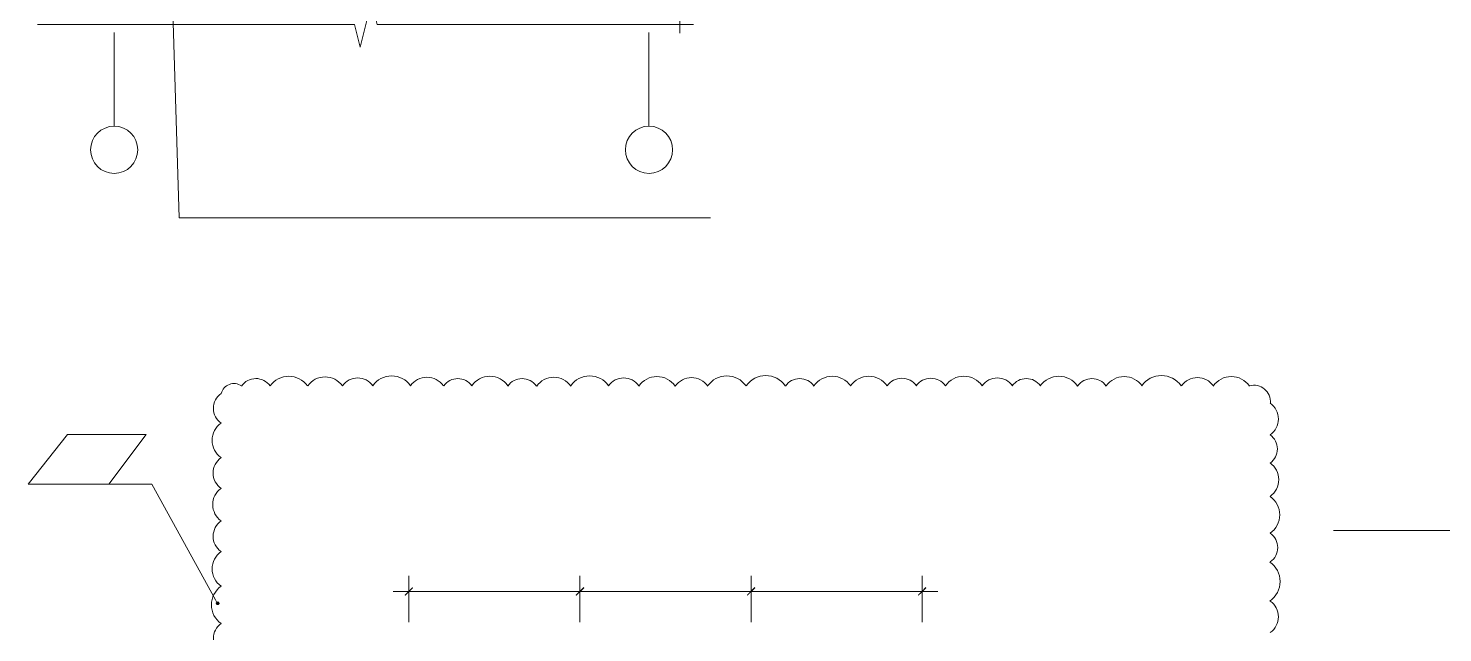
# Model space of a CAD drawing. Header units: millimetres. Extents: x -356862 to 418287, y 0 to 839748.
# Drawn here: x 388690 to 397891, y 756037 to 759967 of the extents above; entities that cross this region are included whole.
import ezdxf

# ---------------------------------------------------------------- set-up
doc = ezdxf.new("R2010")
doc.units = ezdxf.units.MM
doc.layers.add('PDF _Геометрия', color=7, linetype='Continuous', true_color=0xbababa)
doc.layers.add('PDF _Сплошная заливка', color=7, linetype='Continuous', true_color=0xf50000)

msp = doc.modelspace()

# ---------------------------------------------------------------- linework, layer by layer
at = {"layer": 'PDF _Геометрия', "color": 7, "lineweight": 5}
for points in [[(392928.4721, 764710.1872), (392928.4721, 764621.4243), (392928.4721, 762395.8573), (392781.2556, 762359.0532), (393075.6886, 762285.445), (392928.4721, 762248.6408), (392928.4721, 760023.0738), (392928.4721, 759934.3109)], [(393017.235, 759990.5996), (392928.4721, 759990.5996), (390958.369, 759990.5996), (390921.5649, 760137.8161), (390847.9567, 759843.3831), (390811.1526, 759990.5996), (388838.8845, 759990.5996), (388750.1216, 759990.5996)]]:
    msp.add_lwpolyline(points, dxfattribs=at)
at = {"layer": 'PDF _Геометрия', "color": 251, "lineweight": 20, "true_color": 0x545454}
for points in [[(389605.2763, 760880.3934), (389605.2763, 760854.414), (389670.2247, 758734.9295), (389765.4824, 758734.9295), (393127.6474, 758734.9295)], [(400304.4515, 759564.1047), (400302.2866, 759540.2903), (399997.0288, 756702.0429), (399901.7711, 756702.0429), (397180.4309, 756702.0429)]]:
    msp.add_lwpolyline(points, dxfattribs=at)
at = {"layer": 'PDF _Геометрия', "color": 7, "lineweight": 9}
for points in [[(389248.0598, 759330.2903), (389248.0598, 759938.6408)], [(392727.1319, 759330.2903), (392727.1319, 759938.6408)]]:
    msp.add_lwpolyline(points, dxfattribs=at)
at = {"layer": 'PDF _Геометрия', "color": 1, "lineweight": 20}
for points in [[(395091.9422, 757642.654, 0.520540103), (394895.0983, 757642.654, 0.520539923), (394655.1492, 757642.4015, 0.520539847), (394465.6377, 757642.3353)], [(390505.6335, 757641.4784, 0.520539885), (390262.682, 757641.4784, 0.52053993), (390076.7172, 757641.0935)], [(394467.031, 757642.3353, 0.520539847), (394277.2805, 757642.3353, 0.520539923), (394038.1147, 757642.4015)], [(395701.4939, 757641.0935, 0.52053993), (395515.2902, 757641.0935, 0.520539885), (395272.5753, 757641.4784)], [(396767.8547, 757140.3284, 0.52054007), (396767.8547, 757322.9854, 0.520540102), (396767.8878, 757530.252)], [(389943.7392, 757400.5567, 0.520540001), (389943.7392, 757175.3388, 0.520540055), (389943.7723, 756975.5787, 0.520539899), (389944.3766, 756764.5796, 0.520540055), (389943.7723, 756564.2219, 0.520540001), (389943.7392, 756339.6346, 0.520539885), (389944.0248, 756096.9434, 0.520539841), (389944.091, 755903.1019)]]:
    msp.add_lwpolyline(points, format="xyb", dxfattribs=at)
msp.add_lwpolyline([(388689.5031, 757002.9707), (389213.4206, 757002.9707), (389455.8948, 757325.548), (388944.967, 757325.548)], close=True, dxfattribs=at)
msp.add_lwpolyline([(389914.8639, 756238.7439), (389908.369, 756251.7336), (389492.6989, 757002.9707), (389237.235, 757002.9707), (388864.8639, 757002.9707)], dxfattribs=at)
at = {"layer": 'PDF _Геометрия', "color": 7, "lineweight": 18}
for points in [[(391164.0391, 756106.6821), (391164.0391, 756407.6099)], [(394504.5546, 756106.6821), (394504.5546, 756407.6099)], [(391062.2866, 756305.8573), (392380.7402, 756305.8573)], [(392175.0701, 756305.8573), (393493.5237, 756305.8573)], [(393287.8536, 756305.8573), (394606.3072, 756305.8573)]]:
    msp.add_lwpolyline(points, dxfattribs=at)
for points in [[(392276.8227, 756407.6099), (392276.8227, 756106.6821)], [(393391.7711, 756407.6099), (393391.7711, 756106.6821)]]:
    msp.add_lwpolyline(points, close=True, dxfattribs=at)
at = {"layer": 'PDF _Геометрия', "color": 7, "lineweight": 9}
for centre in [(389248.3048, 759176.9295), (392727.377, 759176.9295)]:
    msp.add_circle(centre, 153.4667, dxfattribs=at)
at = {"layer": 'PDF _Геометрия', "color": 1, "lineweight": 20}
for centre, radius, start, end in [((391053.1533, 757556.4124), 150.4639, 35.00244563, 144.99755437), ((392341.3505, 757556.4124), 150.4639, 35.00244563, 144.99755437), ((393233.3445, 757554.2468), 152.6289, 35.00244954, 144.99755046), ((393486.6544, 757554.2469), 154.7938, 35.0024391, 144.9975609), ((396060.8839, 757552.0819), 156.9588, 35.0024369, 144.99756308), ((390026.9259, 757571.567), 85.5155, 55.19533186, 165.19040741), ((390620.146, 757562.9072), 137.4742, 35.00243875, 144.99756125), ((390832.3197, 757573.732), 120.1546, 35.00242959, 144.99757041), ((391282.6488, 757567.2371), 130.9794, 35.00244534, 144.99755466), ((391483.9956, 757578.0624), 111.4948, 35.0024326, 144.9975674), ((391691.8395, 757560.7423), 143.969, 35.00243117, 144.99756883), ((391901.8483, 757575.8969), 113.6598, 35.00244518, 144.99755482), ((392107.5272, 757562.9072), 135.3093, 35.00244902, 144.99755098), ((392562.184, 757573.732), 120.1546, 35.00242959, 144.99757041), ((392778.6877, 757558.5773), 143.969, 35.00243117, 144.99756883), ((393003.8511, 757567.2371), 128.8144, 35.00244799, 144.99755201), ((393707.488, 757575.8969), 113.6598, 35.00244518, 144.99755482), ((393919.6617, 757558.5773), 146.134, 35.00244578, 144.99755422), ((395181.8773, 757578.0624), 111.4948, 35.0024326, 144.9975674), ((395818.3986, 757560.7422), 141.8041, 35.00244437, 144.99755563), ((396294.7071, 757569.4021), 126.6495, 35.00242972, 144.99757028), ((396515.5406, 757558.5773), 143.969, 35.00243117, 144.99756883), ((396662.7637, 757539.0917), 107.165, 355.31981279, 105.32044206), ((390011.7713, 757495.7911), 117.9897, 125.00245318, 234.99754682), ((396690.9103, 757032.4728), 133.1443, 305.00244525, 54.99755475), ((396684.4132, 756802.9795), 146.134, 305.00244579, 54.99755421), ((396703.9, 756590.8057), 113.6598, 305.00244517, 54.99755483), ((396677.9184, 756369.9722), 154.7938, 305.00243909, 54.99756091), ((396697.4029, 756140.4777), 124.4846, 305.0024452, 54.99755479)]:
    msp.add_arc(centre, radius, start, end, dxfattribs=at)
at = {"layer": 'PDF _Сплошная заливка', "color": 7, "transparency": 33554559}
for points in [[(391187.8536, 756334.0017), (391142.3897, 756277.713), (391135.8948, 756282.0429)], [(391192.1835, 756327.5068), (391187.8536, 756334.0017), (391142.3897, 756277.713)], [(392248.6783, 756282.0429), (392255.1732, 756277.713), (392300.6371, 756334.0017)], [(392300.6371, 756334.0017), (392255.1732, 756277.713), (392248.6783, 756282.0429)], [(392255.1732, 756277.713), (392300.6371, 756334.0017), (392307.1319, 756327.5068)], [(392307.1319, 756327.5068), (392300.6371, 756334.0017), (392255.1732, 756277.713)], [(393363.6268, 756282.0429), (393367.9567, 756277.713), (393413.4206, 756334.0017)], [(393413.4206, 756334.0017), (393367.9567, 756277.713), (393363.6268, 756282.0429)], [(393367.9567, 756277.713), (393413.4206, 756334.0017), (393419.9154, 756327.5068)], [(393419.9154, 756327.5068), (393413.4206, 756334.0017), (393367.9567, 756277.713)], [(394476.4103, 756282.0429), (394480.7402, 756277.713), (394526.2041, 756334.0017)], [(394480.7402, 756277.713), (394526.2041, 756334.0017), (394532.6989, 756327.5068)]]:
    msp.add_solid(points, dxfattribs=at)
at = {"layer": 'PDF _Сплошная заливка', "color": 1, "transparency": 33554559}
for points in [[(389914.8639, 756238.7439), (389921.3587, 756227.9192), (389908.369, 756232.2491)], [(389925.6886, 756240.9089), (389914.8639, 756238.7439), (389921.3587, 756227.9192)], [(389921.3587, 756227.9192), (389932.1835, 756234.414), (389925.6886, 756240.9089)], [(389934.3484, 756225.7542), (389921.3587, 756227.9192), (389932.1835, 756234.414)], [(389921.3587, 756227.9192), (389908.369, 756232.2491), (389910.534, 756221.4243)], [(389910.534, 756221.4243), (389917.0288, 756217.0944), (389921.3587, 756227.9192)], [(389917.0288, 756217.0944), (389921.3587, 756227.9192), (389927.8536, 756217.0944)], [(389927.8536, 756217.0944), (389934.3484, 756225.7542), (389921.3587, 756227.9192)]]:
    msp.add_solid(points, dxfattribs=at)

doc.saveas('drawing.dxf')
